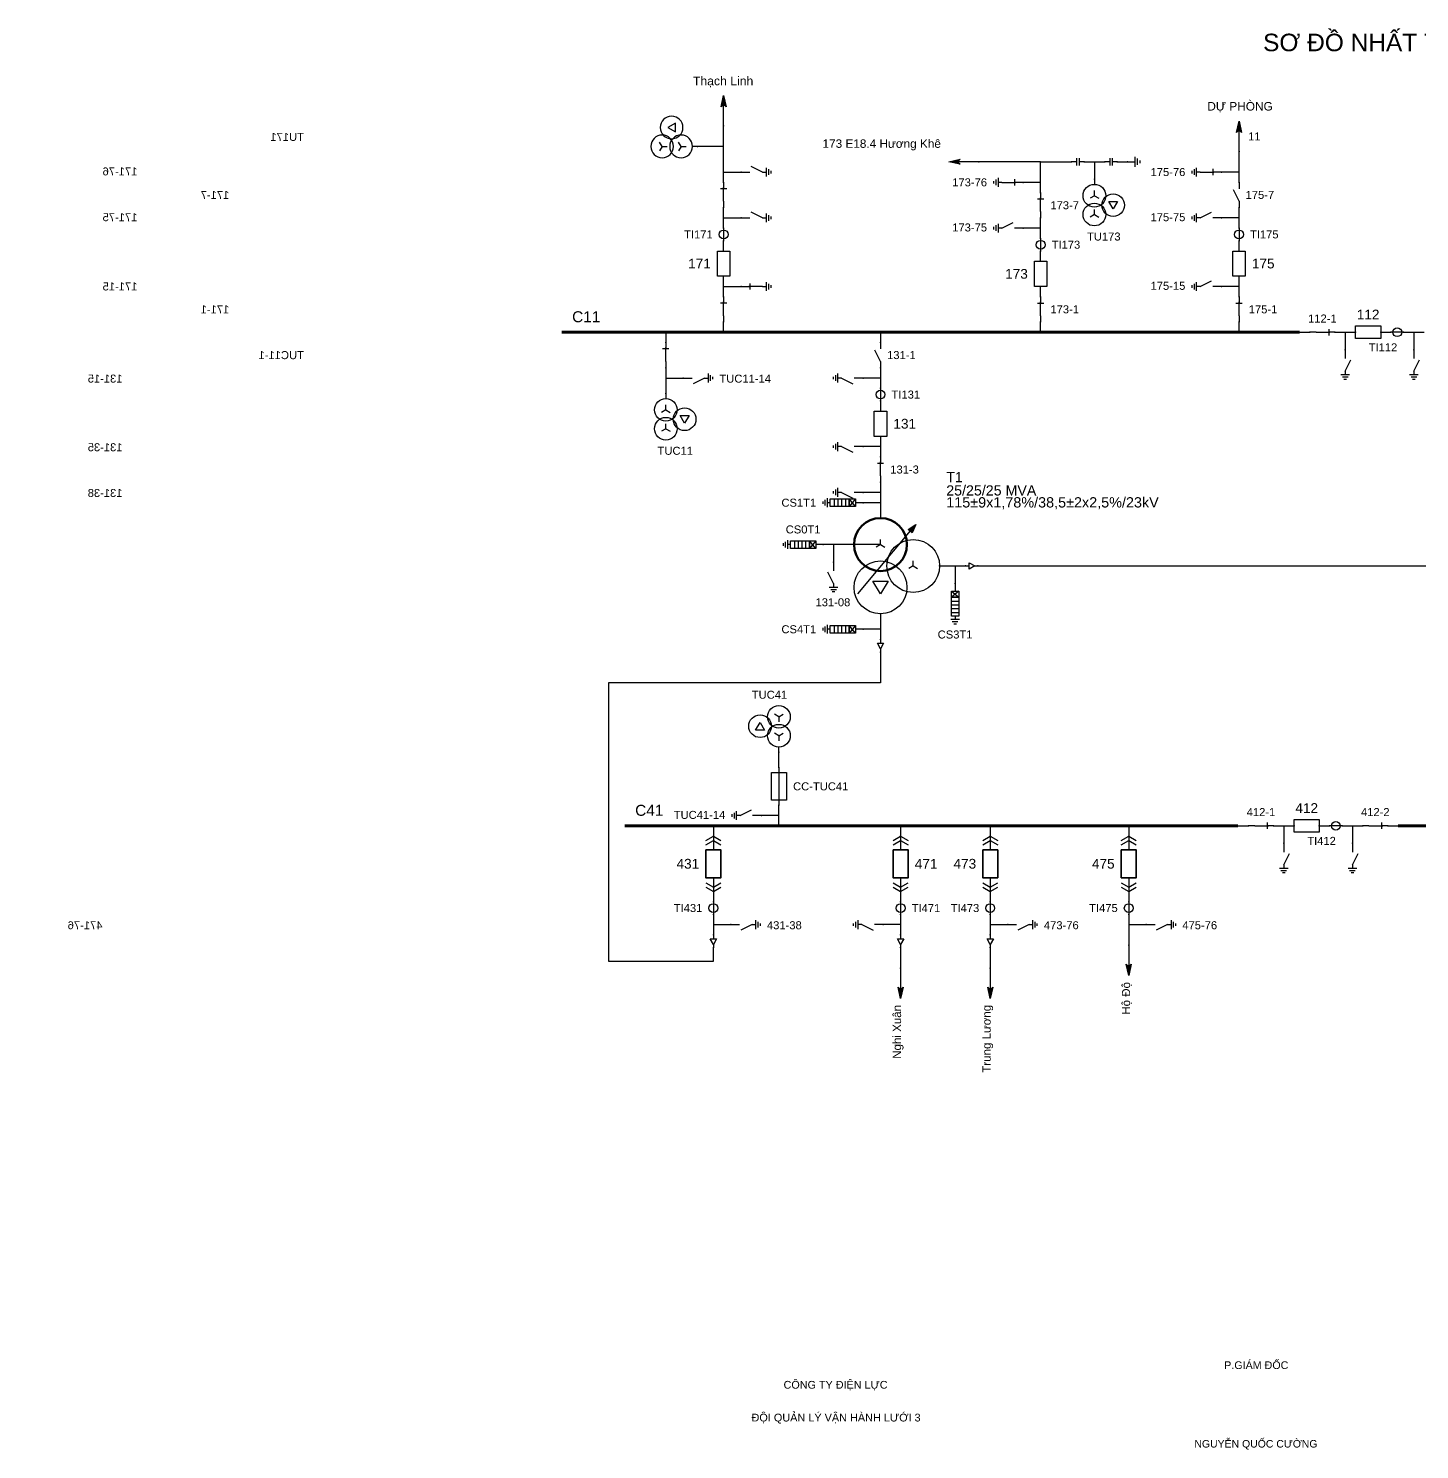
# Model space of a CAD drawing. Header units: millimetres. Extents: x -378 to 411, y 8 to 290.
# Drawn here: x -85.2 to 191.2, y 7.7 to 289.9 of the extents above; entities that cross this region are included whole.
import ezdxf

# ---------------------------------------------------------------- set-up
doc = ezdxf.new("R2010")
doc.units = ezdxf.units.MM
for name, color, linetype, lineweight in [('BUSBAR_110KV', 1, 'Continuous', 50), ('BUSBAR_22KV', 5, 'Continuous', 50), ('GROUND', 3, 'Continuous', 25), ('HV_110KV', 1, 'Continuous', 25), ('MV_22KV', 5, 'Continuous', 25), ('MV_35KV', 30, 'Continuous', 25)]:
    doc.layers.add(name, color=color, linetype=linetype, lineweight=lineweight)
doc.layers.add('SYM_PORTS', color=8, linetype='Continuous', plot=False)
doc.layers.add('TEXT', color=7, linetype='Continuous')
doc.styles.add('SLD_TEXT', font='arial.ttf')

# ---------------------------------------------------------------- blocks, each defined once
blk = doc.blocks.new('SYM_DISCONNECTOR_CLOSED')
at = {"lineweight": 25}
for points in [[(-0.625, 1.25), (0.625, 1.25)], [(0, 2.5), (0, 1.25)], [(0, -1.25), (0, 1.5)], [(0, -1.25), (0, -2.5)]]:
    blk.add_lwpolyline(points, dxfattribs=at)
at = {"layer": 'SYM_PORTS'}
for p in [(0, 2.5), (0, -2.5)]:
    blk.add_point(p, dxfattribs=at)
blk.add_attdef('DEVICE_CODE', (1.625, -0.5), '', height=2)
blk = doc.blocks.new('SYM_EARTHING_SWITCH_CLOSED')
at = {"lineweight": 25}
for points in [[(0, 3), (0, 1.25)], [(-0.625, 1.25), (0.625, 1.25)], [(0, -1.25), (0, 1.5)], [(-0.875, -2), (0.875, -2)], [(-0.5625, -2.4375), (0.5625, -2.4375)], [(0, -1.25), (0, -2)], [(-0.25, -2.875), (0.25, -2.875)]]:
    blk.add_lwpolyline(points, dxfattribs=at)
at = {"layer": 'SYM_PORTS'}
blk.add_point((0, 3), dxfattribs=at)
blk.add_attdef('DEVICE_CODE', (1.875, 0), '', height=2)
blk = doc.blocks.new('SYM_CIRCUIT_BREAKER')
at = {"lineweight": 25}
blk.add_lwpolyline([(-1.25, 2.5), (1.25, 2.5), (1.25, -2.5), (-1.25, -2.5)], close=True, dxfattribs=at)
at = {"layer": 'SYM_PORTS'}
for p in [(0, 2.5), (0, -2.5)]:
    blk.add_point(p, dxfattribs=at)
blk.add_attdef('DEVICE_CODE', (2.25, -0.5), '', height=2)
at = {"flags": 1}
blk.add_attdef('RATING', (2.25, -3.5), '', height=2, dxfattribs=at)
blk = doc.blocks.new('SYM_CURRENT_TRANSFORMER')
at = {"lineweight": 25}
blk.add_lwpolyline([(0, 1.25), (0, -1.25)], dxfattribs=at)
blk.add_circle((0, 0), 0.875, dxfattribs=at)
at = {"layer": 'SYM_PORTS'}
for p in [(0, 1.25), (0, -1.25)]:
    blk.add_point(p, dxfattribs=at)
blk.add_attdef('DEVICE_CODE', (1.875, -1.75), '', height=2)
at = {"flags": 1}
blk.add_attdef('RATIO', (1.875, -4.75), '', height=2, dxfattribs=at)
blk = doc.blocks.new('SYM_EARTHING_SWITCH_OPEN')
at = {"lineweight": 25}
for points in [[(0, 3), (0, 1.25)], [(0, -1.25), (-1.125, 1)], [(-0.875, -2), (0.875, -2)], [(-0.5625, -2.4375), (0.5625, -2.4375)], [(0, -1.25), (0, -2)], [(-0.25, -2.875), (0.25, -2.875)]]:
    blk.add_lwpolyline(points, dxfattribs=at)
at = {"layer": 'SYM_PORTS'}
blk.add_point((0, 3), dxfattribs=at)
blk.add_attdef('DEVICE_CODE', (1.875, 0), '', height=2)
blk = doc.blocks.new('SYM_VOLTAGE_TRANSFORMER')
at = {"lineweight": 25}
for points in [[(0, 4.625), (0, 3.625)], [(0, 1.375), (-0.8625, 0.875)], [(0, 1.375), (0, 2.375)], [(0, 1.375), (0.8625, 0.875)], [(0, -2.375), (-0.8625, -2.875)], [(0, -2.375), (0, -1.375)], [(0, -2.375), (0.8625, -2.875)]]:
    blk.add_lwpolyline(points, dxfattribs=at)
blk.add_lwpolyline([(2.875, 0.25), (4.625, 0.25), (3.75, -1.25)], close=True, dxfattribs=at)
for centre in [(0, 1.375), (3.75, -0.5), (0, -2.375)]:
    blk.add_circle(centre, 2.25, dxfattribs=at)
at = {"layer": 'SYM_PORTS'}
blk.add_point((0, 4.625), dxfattribs=at)
blk.add_attdef('DEVICE_CODE', (7, 1.625), '', height=2)
at = {"flags": 1}
blk.add_attdef('RATIO', (7, -1.375), '', height=2, dxfattribs=at)
blk = doc.blocks.new('SYM_LINE_FEEDER_ARROW')
blk.add_hatch(color=7).paths.add_polyline_path([(0, -3), (-0.5, -0.75), (0, -1.25), (0.5, -0.75)])
at = {"lineweight": 25}
blk.add_lwpolyline([(0, 3), (0, -1.25)], dxfattribs=at)
blk.add_lwpolyline([(0, -3), (-0.5, -0.75), (0, -1.25), (0.5, -0.75)], close=True, dxfattribs=at)
at = {"layer": 'SYM_PORTS'}
blk.add_point((0, 3), dxfattribs=at)
blk.add_attdef('LINE_NAME', (1.5, 0), '', height=2)
blk = doc.blocks.new('SYM_COUPLING_CAPACITOR')
at = {"lineweight": 25}
for points in [[(-0.75, 0.25), (0.75, 0.25)], [(0, 1.25), (0, 0.25)], [(-0.75, -0.25), (0.75, -0.25)], [(0, -0.25), (0, -1.25)]]:
    blk.add_lwpolyline(points, dxfattribs=at)
at = {"layer": 'SYM_PORTS'}
for p in [(0, 1.25), (0, -1.25)]:
    blk.add_point(p, dxfattribs=at)
blk.add_attdef('DEVICE_CODE', (1.75, -1.75), '', height=2)
blk = doc.blocks.new('SYM_GROUND_SYMBOL')
at = {"lineweight": 25}
for points in [[(0, 1.25), (0, -0.25)], [(-1, -0.25), (1, -0.25)], [(-0.625, -0.75), (0.625, -0.75)], [(-0.25, -1.25), (0.25, -1.25)]]:
    blk.add_lwpolyline(points, dxfattribs=at)
at = {"layer": 'SYM_PORTS'}
blk.add_point((0, 1.25), dxfattribs=at)
blk = doc.blocks.new('SYM_DISCONNECTOR_OPEN')
at = {"lineweight": 25}
for points in [[(0, -1.25), (-1.125, 1)], [(0, 2.5), (0, 1.25)], [(0, -1.25), (0, -2.5)]]:
    blk.add_lwpolyline(points, dxfattribs=at)
at = {"layer": 'SYM_PORTS'}
for p in [(0, 2.5), (0, -2.5)]:
    blk.add_point(p, dxfattribs=at)
blk.add_attdef('DEVICE_CODE', (1, -0.5), '', height=2)
blk = doc.blocks.new('SYM_SURGE_ARRESTER')
at = {"lineweight": 25}
for points in [[(0, 4), (0, 2.5)], [(-0.75, 2.5), (0.75, 1.25)], [(0.75, 2.5), (-0.75, 1.25)], [(-0.75, 0.5), (0.75, 0.5)], [(-0.75, -0.25), (0.75, -0.25)], [(-0.75, -1), (0.75, -1)], [(-0.75, -1.75), (0.75, -1.75)], [(0, -2.5), (0, -3.125)], [(-0.875, -3.125), (0.875, -3.125)], [(-0.5625, -3.5625), (0.5625, -3.5625)], [(-0.25, -4), (0.25, -4)]]:
    blk.add_lwpolyline(points, dxfattribs=at)
for points in [[(-0.75, 2.5), (0.75, 2.5), (0.75, 1.25), (-0.75, 1.25)], [(-0.75, 1.25), (0.75, 1.25), (0.75, -2.5), (-0.75, -2.5)]]:
    blk.add_lwpolyline(points, close=True, dxfattribs=at)
at = {"layer": 'SYM_PORTS'}
blk.add_point((0, 4), dxfattribs=at)
blk.add_attdef('DEVICE_CODE', (1.875, 1), '', height=2)
blk = doc.blocks.new('SYM_TRANSFORMER_3W')
blk.add_hatch(color=7).paths.add_polyline_path([(3.75, 8.25), (3.0125, 6.575), (2.2375, 7.225)])
at = {"lineweight": 25}
for points in [[(-7.75, -5.5), (3.0125, 7.35)], [(-3.25, 4.25), (-8.5, 4.25)], [(-3.25, 4.25), (-4.1125, 3.75)], [(-3.25, 4.25), (-3.25, 5.25)], [(-3.25, 4.25), (-2.3875, 3.75)], [(3.25, 0), (2.3875, -0.5)], [(3.25, 0), (3.25, 1)], [(3.25, 0), (4.1125, -0.5)]]:
    blk.add_lwpolyline(points, dxfattribs=at)
for points in [[(3.75, 8.25), (3.0125, 6.575), (2.2375, 7.225)], [(-4.75, -3), (-1.75, -3), (-3.25, -5.5)]]:
    blk.add_lwpolyline(points, close=True, dxfattribs=at)
at = {"lineweight": 50}
blk.add_circle((-3.25, 4.25), 5.25, dxfattribs=at)
at = {"lineweight": 25}
for centre in [(3.25, 0), (-3.25, -4.25)]:
    blk.add_circle(centre, 5.25, dxfattribs=at)
at = {"layer": 'SYM_PORTS'}
for p in [(-3.25, 9.5), (-8.5, 4.25), (8.5, 0), (-3.25, -9.5)]:
    blk.add_point(p, dxfattribs=at)
blk.add_attdef('DEVICE_CODE', (9.5, 6.5), '', height=2)
at = {"flags": 1}
for tag, p in [('POWER', (9.5, 3.5)), ('VOLTAGE_RATIO', (9.5, 0.5))]:
    blk.add_attdef(tag, p, '', height=2, dxfattribs=at)
blk = doc.blocks.new('SYM_CABLE_TERMINATION')
at = {"lineweight": 25}
blk.add_lwpolyline([(-0.625, 0.5), (0.625, 0.5), (0, -0.625)], close=True, dxfattribs=at)
for points in [[(0, 1.25), (0, 0.5)], [(0, -0.625), (0, -1.25)]]:
    blk.add_lwpolyline(points, dxfattribs=at)
at = {"layer": 'SYM_PORTS'}
for p in [(0, 1.25), (0, -1.25)]:
    blk.add_point(p, dxfattribs=at)
blk = doc.blocks.new('SYM_DRAWOUT_BREAKER')
at = {"lineweight": 25}
for points in [[(-1.5, 4.625), (0, 5.5), (1.5, 4.625)], [(-1.5, 3.75), (0, 4.625), (1.5, 3.75)], [(0, 5.5), (0, 2.75)], [(0, -2.75), (0, -5.5)], [(-1.5, -3.75), (0, -4.625), (1.5, -3.75)], [(-1.5, -4.625), (0, -5.5), (1.5, -4.625)]]:
    blk.add_lwpolyline(points, dxfattribs=at)
at = {"lineweight": 35}
blk.add_lwpolyline([(-1.5, 2.75), (1.5, 2.75), (1.5, -2.75), (-1.5, -2.75)], close=True, dxfattribs=at)
at = {"layer": 'SYM_PORTS'}
for p in [(0, 5.5), (0, -5.5)]:
    blk.add_point(p, dxfattribs=at)
blk.add_attdef('DEVICE_CODE', (2.5, 2.5), '', height=2)
at = {"flags": 1}
blk.add_attdef('RATING', (2.5, -0.5), '', height=2, dxfattribs=at)
blk = doc.blocks.new('SYM_FUSE_DISCONNECTOR')
at = {"lineweight": 25}
blk.add_lwpolyline([(0, 3.75), (0, -3.75)], dxfattribs=at)
blk.add_lwpolyline([(-1.5, 2.75), (1.5, 2.75), (1.5, -2.75), (-1.5, -2.75)], close=True, dxfattribs=at)
at = {"layer": 'SYM_PORTS'}
for p in [(0, 3.75), (0, -3.75)]:
    blk.add_point(p, dxfattribs=at)
blk.add_attdef('DEVICE_CODE', (2.5, 0.75), '', height=2)
at = {"flags": 1}
blk.add_attdef('RATING', (2.5, -2.25), '', height=2, dxfattribs=at)

msp = doc.modelspace()

# ---------------------------------------------------------------- linework, layer by layer
at = {"layer": 'BUSBAR_110KV', "const_width": 0.611}
msp.add_lwpolyline([(20.73, 229.6), (167.31, 229.6)], dxfattribs=at)
at = {"layer": 'BUSBAR_22KV', "const_width": 0.611}
for points in [[(33.25, 131.6), (155.11, 131.6)], [(186.9, 131.6), (310.84, 131.6)]]:
    msp.add_lwpolyline(points, dxfattribs=at)
at = {"layer": 'GROUND'}
msp.add_lwpolyline([(131.1, 263.44), (133.14, 263.44)], dxfattribs=at)
at = {"layer": 'HV_110KV'}
for points in [[(52.91, 266.5), (52.91, 270.59)], [(52.91, 266.5), (47.7, 266.5)], [(52.91, 261.39), (52.91, 266.5)], [(155.29, 261.39), (155.29, 265.48)], [(115.88, 263.44), (103.63, 263.44)], [(115.88, 259.35), (115.88, 263.44)], [(115.88, 263.44), (122.01, 263.44)], [(124.51, 263.44), (126.55, 263.44)], [(126.55, 263.44), (126.55, 259.97)], [(126.55, 263.44), (128.6, 263.44)], [(52.91, 259.35), (52.91, 261.39)], [(52.91, 261.39), (56.38, 261.39)], [(155.29, 261.39), (151.81, 261.39)], [(155.29, 259.35), (155.29, 261.39)], [(115.88, 259.35), (112.41, 259.35)], [(115.88, 257.31), (115.88, 259.35)], [(52.91, 252.31), (52.91, 254.35)], [(155.29, 252.31), (155.29, 254.35)], [(52.91, 250.27), (52.91, 252.31)], [(52.91, 252.31), (56.38, 252.31)], [(115.88, 250.27), (115.88, 252.31)], [(155.29, 252.31), (151.81, 252.31)], [(155.29, 250.27), (155.29, 252.31)], [(115.88, 250.27), (112.41, 250.27)], [(115.88, 248.22), (115.88, 250.27)], [(52.91, 245.72), (52.91, 247.77)], [(115.88, 243.68), (115.88, 245.72)], [(155.29, 245.72), (155.29, 247.77)], [(52.91, 238.68), (52.91, 240.72)], [(155.29, 238.68), (155.29, 240.72)], [(52.91, 236.64), (52.91, 238.68)], [(52.91, 238.68), (56.38, 238.68)], [(115.88, 236.64), (115.88, 238.68)], [(155.29, 238.68), (151.81, 238.68)], [(155.29, 236.64), (155.29, 238.68)], [(52.91, 229.6), (52.91, 231.64)], [(115.88, 229.6), (115.88, 231.64)], [(155.29, 229.6), (155.29, 231.64)], [(41.41, 229.6), (41.41, 227.55)], [(84.07, 229.6), (84.07, 227.55)], [(167.31, 229.6), (169.35, 229.6)], [(174.35, 229.6), (176.39, 229.6)], [(176.39, 229.6), (176.39, 226.12)], [(176.39, 229.6), (178.44, 229.6)], [(183.44, 229.6), (185.48, 229.6)], [(187.98, 229.6), (190.02, 229.6)], [(190.02, 229.6), (190.02, 226.12)], [(190.02, 229.6), (192.06, 229.6)], [(41.41, 222.55), (41.41, 220.51)], [(41.41, 220.51), (44.88, 220.51)], [(41.41, 220.51), (41.41, 217.45)], [(84.07, 220.51), (80.6, 220.51)], [(84.07, 222.55), (84.07, 220.51)], [(84.07, 220.51), (84.07, 218.47)], [(84.07, 215.97), (84.07, 213.92)], [(84.07, 208.92), (84.07, 206.88)], [(84.07, 206.88), (80.6, 206.88)], [(84.07, 206.88), (84.07, 204.84)], [(84.07, 197.8), (80.6, 197.8)], [(84.07, 199.84), (84.07, 197.8)], [(84.07, 197.8), (84.07, 195.75)], [(84.07, 195.75), (80.6, 195.75)], [(84.07, 195.75), (84.07, 192.69)], [(74.74, 187.44), (72.7, 187.44)], [(78.82, 187.44), (74.74, 187.44)], [(74.74, 187.44), (74.74, 183.97)]]:
    msp.add_lwpolyline(points, dxfattribs=at)
at = {"layer": 'MV_22KV'}
for points in [[(84.07, 173.69), (84.07, 170.63)], [(84.07, 170.63), (80.6, 170.63)], [(84.07, 170.63), (84.07, 168.58)], [(84.07, 166.08), (84.07, 163.38), (84.07, 159.98), (30, 159.98), (30, 104.72), (50.86, 104.72), (50.86, 107.42)], [(63.89, 143.18), (63.89, 146.25)], [(63.89, 133.64), (63.89, 135.68)], [(63.89, 133.64), (60.42, 133.64)], [(63.89, 131.6), (63.89, 133.64)], [(50.86, 131.6), (50.86, 129.55)], [(88.07, 131.6), (88.07, 129.55)], [(105.87, 131.6), (105.87, 129.55)], [(133.38, 131.6), (133.38, 129.55)], [(155.11, 131.6), (157.15, 131.6)], [(162.15, 131.6), (164.19, 131.6)], [(164.19, 131.6), (164.19, 128.12)], [(164.19, 131.6), (166.23, 131.6)], [(171.23, 131.6), (173.28, 131.6)], [(175.78, 131.6), (177.82, 131.6)], [(177.82, 131.6), (177.82, 128.12)], [(177.82, 131.6), (179.86, 131.6)], [(184.86, 131.6), (186.9, 131.6)], [(50.86, 118.55), (50.86, 116.51)], [(88.07, 118.55), (88.07, 116.51)], [(105.87, 118.55), (105.87, 116.51)], [(133.38, 118.55), (133.38, 116.51)], [(50.86, 114.01), (50.86, 111.97)], [(88.07, 114.01), (88.07, 111.97)], [(105.87, 114.01), (105.87, 111.97)], [(133.38, 114.01), (133.38, 111.97)], [(50.86, 111.97), (54.33, 111.97)], [(50.86, 111.97), (50.86, 109.92)], [(88.07, 111.97), (84.6, 111.97)], [(88.07, 111.97), (88.07, 109.92)], [(105.87, 111.97), (109.34, 111.97)], [(105.87, 111.97), (105.87, 109.92)], [(133.38, 111.97), (136.85, 111.97)], [(133.38, 111.97), (133.38, 107.88)], [(88.07, 107.42), (88.07, 103.34)], [(105.87, 107.42), (105.87, 103.34)]]:
    msp.add_lwpolyline(points, dxfattribs=at)
at = {"layer": 'MV_35KV'}
for points in [[(103.43, 183.19), (106.13, 183.19), (201, 183.19), (201, 164.48), (319.92, 164.48), (319.92, 210.26), (322.62, 210.26)], [(95.82, 183.19), (98.89, 183.19)], [(98.89, 183.19), (98.89, 179.72)], [(98.89, 183.19), (100.93, 183.19)]]:
    msp.add_lwpolyline(points, dxfattribs=at)

# ---------------------------------------------------------------- block references
at = {"layer": 'GROUND'}
for name, p, rotation in [('SYM_COUPLING_CAPACITOR', (129.85, 263.44), 270), ('SYM_GROUND_SYMBOL', (134.39, 263.44), 90)]:
    msp.add_blockref(name, p, dxfattribs=dict(at, rotation=rotation))
at = {"layer": 'HV_110KV'}
for name, p, rotation in [('SYM_LINE_FEEDER_ARROW', (52.91, 273.59), 180), ('SYM_LINE_FEEDER_ARROW', (155.29, 268.48), 180), ('SYM_LINE_FEEDER_ARROW', (100.63, 263.44), 270), ('SYM_COUPLING_CAPACITOR', (123.26, 263.44), 270)]:
    msp.add_blockref(name, p, dxfattribs=dict(at, rotation=rotation))
ref = msp.add_blockref('SYM_VOLTAGE_TRANSFORMER', (43.07, 266.5), dxfattribs=dict(at, xscale=-1, rotation=270))
ref.add_attrib('DEVICE_CODE', 'TU171', (30.48, 267.59), dxfattribs={"layer": 'TEXT', "extrusion": (0, 0, -1), "height": 1.589, "style": 'SLD_TEXT'})
ref = msp.add_blockref('SYM_EARTHING_SWITCH_OPEN', (59.38, 261.39), dxfattribs=dict(at, xscale=-1, rotation=90))
ref.add_attrib('DEVICE_CODE', '171-76', (63.56, 260.74), dxfattribs={"layer": 'TEXT', "extrusion": (0, 0, -1), "height": 1.589, "style": 'SLD_TEXT'})
ref = msp.add_blockref('SYM_EARTHING_SWITCH_CLOSED', (109.41, 259.35), dxfattribs=dict(at, rotation=270))
ref.add_attrib('DEVICE_CODE', '173-76', (98.32, 258.57), dxfattribs={"layer": 'TEXT', "height": 1.589, "style": 'SLD_TEXT'})
ref = msp.add_blockref('SYM_VOLTAGE_TRANSFORMER', (126.55, 255.34), dxfattribs=at)
ref.add_attrib('DEVICE_CODE', 'TU173', (125.1, 247.81), dxfattribs={"layer": 'TEXT', "height": 1.589, "style": 'SLD_TEXT'})
ref = msp.add_blockref('SYM_EARTHING_SWITCH_CLOSED', (148.81, 261.39), dxfattribs=dict(at, rotation=270))
ref.add_attrib('DEVICE_CODE', '175-76', (137.72, 260.61), dxfattribs={"layer": 'TEXT', "height": 1.589, "style": 'SLD_TEXT'})
ref = msp.add_blockref('SYM_DISCONNECTOR_CLOSED', (52.91, 256.85), dxfattribs=dict(at, xscale=-1))
ref.add_attrib('DEVICE_CODE', '171-7', (45.3, 256.05), dxfattribs={"layer": 'TEXT', "extrusion": (0, 0, -1), "height": 1.589, "style": 'SLD_TEXT'})
ref = msp.add_blockref('SYM_DISCONNECTOR_CLOSED', (115.88, 254.81), dxfattribs=at)
ref.add_attrib('DEVICE_CODE', '173-7', (117.82, 254.02), dxfattribs={"layer": 'TEXT', "height": 1.589, "style": 'SLD_TEXT'})
ref = msp.add_blockref('SYM_DISCONNECTOR_OPEN', (155.29, 256.85), dxfattribs=at)
ref.add_attrib('DEVICE_CODE', '175-7', (156.6, 256.07), dxfattribs={"layer": 'TEXT', "height": 1.589, "style": 'SLD_TEXT'})
ref = msp.add_blockref('SYM_EARTHING_SWITCH_OPEN', (59.38, 252.31), dxfattribs=dict(at, xscale=-1, rotation=90))
ref.add_attrib('DEVICE_CODE', '171-75', (63.56, 251.65), dxfattribs={"layer": 'TEXT', "extrusion": (0, 0, -1), "height": 1.589, "style": 'SLD_TEXT'})
ref = msp.add_blockref('SYM_EARTHING_SWITCH_OPEN', (109.41, 250.27), dxfattribs=dict(at, rotation=270))
ref.add_attrib('DEVICE_CODE', '173-75', (98.32, 249.61), dxfattribs={"layer": 'TEXT', "height": 1.589, "style": 'SLD_TEXT'})
ref = msp.add_blockref('SYM_EARTHING_SWITCH_OPEN', (148.81, 252.31), dxfattribs=dict(at, rotation=270))
ref.add_attrib('DEVICE_CODE', '175-75', (137.72, 251.65), dxfattribs={"layer": 'TEXT', "height": 1.589, "style": 'SLD_TEXT'})
ref = msp.add_blockref('SYM_CURRENT_TRANSFORMER', (52.91, 249.02), dxfattribs=at)
ref.add_attrib('DEVICE_CODE', 'TI171', (45.05, 248.22), dxfattribs={"layer": 'TEXT', "height": 1.589, "style": 'SLD_TEXT'})
ref = msp.add_blockref('SYM_CURRENT_TRANSFORMER', (155.29, 249.02), dxfattribs=at)
ref.add_attrib('DEVICE_CODE', 'TI175', (157.47, 248.23), dxfattribs={"layer": 'TEXT', "height": 1.589, "style": 'SLD_TEXT'})
ref = msp.add_blockref('SYM_CIRCUIT_BREAKER', (52.91, 243.22), dxfattribs=at)
ref.add_attrib('DEVICE_CODE', '171', (45.85, 242.26), dxfattribs={"layer": 'TEXT', "height": 1.931, "style": 'SLD_TEXT'})
ref = msp.add_blockref('SYM_CURRENT_TRANSFORMER', (115.88, 246.97), dxfattribs=at)
ref.add_attrib('DEVICE_CODE', 'TI173', (118.07, 246.19), dxfattribs={"layer": 'TEXT', "height": 1.589, "style": 'SLD_TEXT'})
ref = msp.add_blockref('SYM_CIRCUIT_BREAKER', (155.29, 243.22), dxfattribs=at)
ref.add_attrib('DEVICE_CODE', '175', (157.85, 242.27), dxfattribs={"layer": 'TEXT', "height": 1.932, "style": 'SLD_TEXT'})
ref = msp.add_blockref('SYM_CIRCUIT_BREAKER', (115.88, 241.18), dxfattribs=at)
ref.add_attrib('DEVICE_CODE', '173', (108.83, 240.23), dxfattribs={"layer": 'TEXT', "height": 1.932, "style": 'SLD_TEXT'})
ref = msp.add_blockref('SYM_EARTHING_SWITCH_CLOSED', (59.38, 238.68), dxfattribs=dict(at, xscale=-1, rotation=90))
ref.add_attrib('DEVICE_CODE', '171-15', (63.56, 237.9), dxfattribs={"layer": 'TEXT', "extrusion": (0, 0, -1), "height": 1.589, "style": 'SLD_TEXT'})
ref = msp.add_blockref('SYM_EARTHING_SWITCH_OPEN', (148.81, 238.68), dxfattribs=dict(at, rotation=270))
ref.add_attrib('DEVICE_CODE', '175-15', (137.72, 238.02), dxfattribs={"layer": 'TEXT', "height": 1.589, "style": 'SLD_TEXT'})
ref = msp.add_blockref('SYM_DISCONNECTOR_CLOSED', (52.91, 234.14), dxfattribs=dict(at, xscale=-1))
ref.add_attrib('DEVICE_CODE', '171-1', (45.3, 233.34), dxfattribs={"layer": 'TEXT', "extrusion": (0, 0, -1), "height": 1.589, "style": 'SLD_TEXT'})
ref = msp.add_blockref('SYM_DISCONNECTOR_CLOSED', (115.88, 234.14), dxfattribs=at)
ref.add_attrib('DEVICE_CODE', '173-1', (117.82, 233.35), dxfattribs={"layer": 'TEXT', "height": 1.589, "style": 'SLD_TEXT'})
ref = msp.add_blockref('SYM_DISCONNECTOR_CLOSED', (155.29, 234.14), dxfattribs=at)
ref.add_attrib('DEVICE_CODE', '175-1', (157.22, 233.35), dxfattribs={"layer": 'TEXT', "height": 1.589, "style": 'SLD_TEXT'})
ref = msp.add_blockref('SYM_DISCONNECTOR_CLOSED', (171.85, 229.6), dxfattribs=dict(at, rotation=270))
ref.add_attrib('DEVICE_CODE', '112-1', (169.01, 231.53), dxfattribs={"layer": 'TEXT', "height": 1.589, "style": 'SLD_TEXT'})
ref = msp.add_blockref('SYM_CIRCUIT_BREAKER', (180.94, 229.6), dxfattribs=dict(at, rotation=270))
ref.add_attrib('DEVICE_CODE', '112', (178.69, 232.16), dxfattribs={"layer": 'TEXT', "height": 1.931, "style": 'SLD_TEXT'})
ref = msp.add_blockref('SYM_CURRENT_TRANSFORMER', (186.73, 229.6), dxfattribs=dict(at, rotation=270))
ref.add_attrib('DEVICE_CODE', 'TI112', (181.05, 225.81), dxfattribs={"layer": 'TEXT', "height": 1.589, "style": 'SLD_TEXT'})
ref = msp.add_blockref('SYM_EARTHING_SWITCH_OPEN', (190.02, 223.12), dxfattribs=dict(at, xscale=-1))
ref.add_attrib('DEVICE_CODE', '112-25', (186.69, 217.34), dxfattribs={"layer": 'TEXT', "extrusion": (0, 0, -1), "height": 1.589, "style": 'SLD_TEXT'})
ref = msp.add_blockref('SYM_EARTHING_SWITCH_OPEN', (176.39, 223.12), dxfattribs=dict(at, xscale=-1))
ref.add_attrib('DEVICE_CODE', '112-15', (173.06, 217.34), dxfattribs={"layer": 'TEXT', "extrusion": (0, 0, -1), "height": 1.589, "style": 'SLD_TEXT'})
ref = msp.add_blockref('SYM_DISCONNECTOR_CLOSED', (41.41, 225.05), dxfattribs=dict(at, xscale=-1))
ref.add_attrib('DEVICE_CODE', 'TUC11-1', (30.48, 224.26), dxfattribs={"layer": 'TEXT', "extrusion": (0, 0, -1), "height": 1.589, "style": 'SLD_TEXT'})
ref = msp.add_blockref('SYM_DISCONNECTOR_OPEN', (84.07, 225.05), dxfattribs=at)
ref.add_attrib('DEVICE_CODE', '131-1', (85.38, 224.27), dxfattribs={"layer": 'TEXT', "height": 1.589, "style": 'SLD_TEXT'})
ref = msp.add_blockref('SYM_EARTHING_SWITCH_OPEN', (216.48, 220.51), dxfattribs=dict(at, xscale=-1, rotation=270))
ref.add_attrib('DEVICE_CODE', '132-25', (205.39, 219.6), dxfattribs={"layer": 'TEXT', "extrusion": (0, 0, -1), "height": 1.589, "style": 'SLD_TEXT'})
ref = msp.add_blockref('SYM_EARTHING_SWITCH_OPEN', (77.6, 220.51), dxfattribs=dict(at, xscale=-1, rotation=270))
ref.add_attrib('DEVICE_CODE', '131-15', (66.51, 219.6), dxfattribs={"layer": 'TEXT', "extrusion": (0, 0, -1), "height": 1.589, "style": 'SLD_TEXT'})
ref = msp.add_blockref('SYM_EARTHING_SWITCH_OPEN', (47.88, 220.51), dxfattribs=dict(at, rotation=90))
ref.add_attrib('DEVICE_CODE', 'TUC11-14', (52.07, 219.59), dxfattribs={"layer": 'TEXT', "height": 1.589, "style": 'SLD_TEXT'})
ref = msp.add_blockref('SYM_VOLTAGE_TRANSFORMER', (41.41, 212.82), dxfattribs=at)
ref.add_attrib('DEVICE_CODE', 'TUC11', (39.78, 205.27), dxfattribs={"layer": 'TEXT', "height": 1.589, "style": 'SLD_TEXT'})
ref = msp.add_blockref('SYM_CURRENT_TRANSFORMER', (84.07, 217.22), dxfattribs=at)
ref.add_attrib('DEVICE_CODE', 'TI131', (86.26, 216.43), dxfattribs={"layer": 'TEXT', "height": 1.589, "style": 'SLD_TEXT'})
ref = msp.add_blockref('SYM_CIRCUIT_BREAKER', (84.07, 211.42), dxfattribs=at)
ref.add_attrib('DEVICE_CODE', '131', (86.63, 210.47), dxfattribs={"layer": 'TEXT', "height": 1.932, "style": 'SLD_TEXT'})
ref = msp.add_blockref('SYM_EARTHING_SWITCH_OPEN', (216.48, 206.88), dxfattribs=dict(at, xscale=-1, rotation=270))
ref.add_attrib('DEVICE_CODE', '132-35', (205.39, 205.97), dxfattribs={"layer": 'TEXT', "extrusion": (0, 0, -1), "height": 1.589, "style": 'SLD_TEXT'})
ref = msp.add_blockref('SYM_EARTHING_SWITCH_OPEN', (77.6, 206.88), dxfattribs=dict(at, xscale=-1, rotation=270))
ref.add_attrib('DEVICE_CODE', '131-35', (66.51, 205.97), dxfattribs={"layer": 'TEXT', "extrusion": (0, 0, -1), "height": 1.589, "style": 'SLD_TEXT'})
ref = msp.add_blockref('SYM_DISCONNECTOR_CLOSED', (84.07, 202.34), dxfattribs=at)
ref.add_attrib('DEVICE_CODE', '131-3', (86.01, 201.55), dxfattribs={"layer": 'TEXT', "height": 1.589, "style": 'SLD_TEXT'})
ref = msp.add_blockref('SYM_TRANSFORMER_3W', (87.32, 183.19), dxfattribs=at)
ref.add_attrib('DEVICE_CODE', 'T1', (97.13, 199.83), dxfattribs={"layer": 'TEXT', "height": 2.013, "style": 'SLD_TEXT'})
ref = msp.add_blockref('SYM_EARTHING_SWITCH_OPEN', (216.48, 197.8), dxfattribs=dict(at, xscale=-1, rotation=270))
ref.add_attrib('DEVICE_CODE', '132-38', (205.39, 196.89), dxfattribs={"layer": 'TEXT', "extrusion": (0, 0, -1), "height": 1.589, "style": 'SLD_TEXT'})
ref = msp.add_blockref('SYM_EARTHING_SWITCH_OPEN', (77.6, 197.8), dxfattribs=dict(at, xscale=-1, rotation=270))
ref.add_attrib('DEVICE_CODE', '131-38', (66.51, 196.89), dxfattribs={"layer": 'TEXT', "extrusion": (0, 0, -1), "height": 1.589, "style": 'SLD_TEXT'})
ref = msp.add_blockref('SYM_SURGE_ARRESTER', (76.6, 195.75), dxfattribs=dict(at, rotation=270))
ref.add_attrib('DEVICE_CODE', 'CS1T1', (64.39, 194.96), dxfattribs={"layer": 'TEXT', "height": 1.589, "style": 'SLD_TEXT'})
ref = msp.add_blockref('SYM_SURGE_ARRESTER', (68.7, 187.44), dxfattribs=dict(at, rotation=270))
ref.add_attrib('DEVICE_CODE', 'CS0T1', (65.24, 189.65), dxfattribs={"layer": 'TEXT', "height": 1.589, "style": 'SLD_TEXT'})
ref = msp.add_blockref('SYM_EARTHING_SWITCH_OPEN', (74.74, 180.97), dxfattribs=at)
ref.add_attrib('DEVICE_CODE', '131-08', (71.16, 175.19), dxfattribs={"layer": 'TEXT', "height": 1.589, "style": 'SLD_TEXT'})
at = {"layer": 'MV_22KV'}
ref = msp.add_blockref('SYM_SURGE_ARRESTER', (76.6, 170.63), dxfattribs=dict(at, rotation=270))
ref.add_attrib('DEVICE_CODE', 'CS4T1', (64.39, 169.83), dxfattribs={"layer": 'TEXT', "height": 1.589, "style": 'SLD_TEXT'})
for name, p in [('SYM_CABLE_TERMINATION', (84.07, 167.33)), ('SYM_CABLE_TERMINATION', (50.86, 108.67)), ('SYM_CABLE_TERMINATION', (88.07, 108.67)), ('SYM_CABLE_TERMINATION', (105.87, 108.67)), ('SYM_LINE_FEEDER_ARROW', (133.38, 104.88)), ('SYM_LINE_FEEDER_ARROW', (88.07, 100.34)), ('SYM_LINE_FEEDER_ARROW', (105.87, 100.34))]:
    msp.add_blockref(name, p, dxfattribs=at)
ref = msp.add_blockref('SYM_VOLTAGE_TRANSFORMER', (204.85, 150.87), dxfattribs=dict(at, xscale=-1, rotation=180))
ref.add_attrib('DEVICE_CODE', 'TUC42', (203.21, 156.83), dxfattribs={"layer": 'TEXT', "extrusion": (0, 0, -1), "height": 1.589, "style": 'SLD_TEXT'})
ref = msp.add_blockref('SYM_VOLTAGE_TRANSFORMER', (63.89, 150.87), dxfattribs=dict(at, rotation=180))
ref.add_attrib('DEVICE_CODE', 'TUC41', (58.5, 156.83), dxfattribs={"layer": 'TEXT', "height": 1.589, "style": 'SLD_TEXT'})
ref = msp.add_blockref('SYM_FUSE_DISCONNECTOR', (63.89, 139.43), dxfattribs=at)
ref.add_attrib('DEVICE_CODE', 'CC-TUC41', (66.7, 138.64), dxfattribs={"layer": 'TEXT', "height": 1.589, "style": 'SLD_TEXT'})
ref = msp.add_blockref('SYM_CIRCUIT_BREAKER', (168.73, 131.6), dxfattribs=dict(at, rotation=270))
ref.add_attrib('DEVICE_CODE', '412', (166.49, 134.16), dxfattribs={"layer": 'TEXT', "height": 1.931, "style": 'SLD_TEXT'})
ref = msp.add_blockref('SYM_EARTHING_SWITCH_CLOSED', (211.32, 133.64), dxfattribs=dict(at, xscale=-1, rotation=90))
ref.add_attrib('DEVICE_CODE', 'TUC42-24', (215.51, 132.84), dxfattribs={"layer": 'TEXT', "extrusion": (0, 0, -1), "height": 1.589, "style": 'SLD_TEXT'})
ref = msp.add_blockref('SYM_EARTHING_SWITCH_OPEN', (57.42, 133.64), dxfattribs=dict(at, rotation=270))
ref.add_attrib('DEVICE_CODE', 'TUC41-14', (43, 132.97), dxfattribs={"layer": 'TEXT', "height": 1.589, "style": 'SLD_TEXT'})
ref = msp.add_blockref('SYM_DISCONNECTOR_CLOSED', (159.65, 131.6), dxfattribs=dict(at, rotation=270))
ref.add_attrib('DEVICE_CODE', '412-1', (156.81, 133.53), dxfattribs={"layer": 'TEXT', "height": 1.589, "style": 'SLD_TEXT'})
ref = msp.add_blockref('SYM_DISCONNECTOR_CLOSED', (182.36, 131.6), dxfattribs=dict(at, rotation=270))
ref.add_attrib('DEVICE_CODE', '412-2', (179.52, 133.53), dxfattribs={"layer": 'TEXT', "height": 1.589, "style": 'SLD_TEXT'})
ref = msp.add_blockref('SYM_CURRENT_TRANSFORMER', (174.53, 131.6), dxfattribs=dict(at, rotation=270))
ref.add_attrib('DEVICE_CODE', 'TI412', (168.85, 127.81), dxfattribs={"layer": 'TEXT', "height": 1.589, "style": 'SLD_TEXT'})
ref = msp.add_blockref('SYM_EARTHING_SWITCH_OPEN', (177.82, 125.12), dxfattribs=dict(at, xscale=-1))
ref.add_attrib('DEVICE_CODE', '412-25', (174.49, 119.34), dxfattribs={"layer": 'TEXT', "extrusion": (0, 0, -1), "height": 1.589, "style": 'SLD_TEXT'})
ref = msp.add_blockref('SYM_EARTHING_SWITCH_OPEN', (164.19, 125.12), dxfattribs=dict(at, xscale=-1))
ref.add_attrib('DEVICE_CODE', '412-15', (160.86, 119.34), dxfattribs={"layer": 'TEXT', "extrusion": (0, 0, -1), "height": 1.589, "style": 'SLD_TEXT'})
ref = msp.add_blockref('SYM_DRAWOUT_BREAKER', (50.86, 124.05), dxfattribs=at)
ref.add_attrib('DEVICE_CODE', '431', (43.55, 123.1), dxfattribs={"layer": 'TEXT', "height": 1.932, "style": 'SLD_TEXT'})
ref = msp.add_blockref('SYM_DRAWOUT_BREAKER', (88.07, 124.05), dxfattribs=at)
ref.add_attrib('DEVICE_CODE', '471', (90.88, 123.08), dxfattribs={"layer": 'TEXT', "height": 1.931, "style": 'SLD_TEXT'})
ref = msp.add_blockref('SYM_DRAWOUT_BREAKER', (105.87, 124.05), dxfattribs=at)
ref.add_attrib('DEVICE_CODE', '473', (98.57, 123.1), dxfattribs={"layer": 'TEXT', "height": 1.932, "style": 'SLD_TEXT'})
ref = msp.add_blockref('SYM_DRAWOUT_BREAKER', (133.38, 124.05), dxfattribs=at)
ref.add_attrib('DEVICE_CODE', '475', (126.07, 123.1), dxfattribs={"layer": 'TEXT', "height": 1.935, "style": 'SLD_TEXT'})
ref = msp.add_blockref('SYM_CURRENT_TRANSFORMER', (50.86, 115.26), dxfattribs=at)
ref.add_attrib('DEVICE_CODE', 'TI431', (43, 114.48), dxfattribs={"layer": 'TEXT', "height": 1.589, "style": 'SLD_TEXT'})
ref = msp.add_blockref('SYM_CURRENT_TRANSFORMER', (88.07, 115.26), dxfattribs=at)
ref.add_attrib('DEVICE_CODE', 'TI471', (90.26, 114.46), dxfattribs={"layer": 'TEXT', "height": 1.589, "style": 'SLD_TEXT'})
ref = msp.add_blockref('SYM_CURRENT_TRANSFORMER', (105.87, 115.26), dxfattribs=at)
ref.add_attrib('DEVICE_CODE', 'TI473', (98.01, 114.48), dxfattribs={"layer": 'TEXT', "height": 1.589, "style": 'SLD_TEXT'})
ref = msp.add_blockref('SYM_CURRENT_TRANSFORMER', (133.38, 115.26), dxfattribs=at)
ref.add_attrib('DEVICE_CODE', 'TI475', (125.52, 114.48), dxfattribs={"layer": 'TEXT', "height": 1.589, "style": 'SLD_TEXT'})
ref = msp.add_blockref('SYM_EARTHING_SWITCH_OPEN', (202.16, 111.97), dxfattribs=dict(at, xscale=-1, rotation=270))
ref.add_attrib('DEVICE_CODE', '432-38', (191.07, 111.06), dxfattribs={"layer": 'TEXT', "extrusion": (0, 0, -1), "height": 1.589, "style": 'SLD_TEXT'})
ref = msp.add_blockref('SYM_EARTHING_SWITCH_OPEN', (81.6, 111.97), dxfattribs=dict(at, xscale=-1, rotation=270))
ref.add_attrib('DEVICE_CODE', '471-76', (70.5, 111.06), dxfattribs={"layer": 'TEXT', "extrusion": (0, 0, -1), "height": 1.589, "style": 'SLD_TEXT'})
ref = msp.add_blockref('SYM_EARTHING_SWITCH_OPEN', (57.33, 111.97), dxfattribs=dict(at, rotation=90))
ref.add_attrib('DEVICE_CODE', '431-38', (61.51, 111.06), dxfattribs={"layer": 'TEXT', "height": 1.589, "style": 'SLD_TEXT'})
ref = msp.add_blockref('SYM_EARTHING_SWITCH_OPEN', (112.34, 111.97), dxfattribs=dict(at, rotation=90))
ref.add_attrib('DEVICE_CODE', '473-76', (116.53, 111.06), dxfattribs={"layer": 'TEXT', "height": 1.589, "style": 'SLD_TEXT'})
ref = msp.add_blockref('SYM_EARTHING_SWITCH_OPEN', (139.85, 111.97), dxfattribs=dict(at, rotation=90))
ref.add_attrib('DEVICE_CODE', '475-76', (144.03, 111.06), dxfattribs={"layer": 'TEXT', "height": 1.589, "style": 'SLD_TEXT'})
at = {"layer": 'MV_35KV', "rotation": 90}
msp.add_blockref('SYM_CABLE_TERMINATION', (102.18, 183.19), dxfattribs=at)
at = {"layer": 'MV_35KV'}
ref = msp.add_blockref('SYM_SURGE_ARRESTER', (98.89, 175.72), dxfattribs=at)
ref.add_attrib('DEVICE_CODE', 'CS3T1', (95.43, 168.79), dxfattribs={"layer": 'TEXT', "height": 1.589, "style": 'SLD_TEXT'})

# ---------------------------------------------------------------- texts
at = {"layer": 'TEXT', "attachment_point": 7, "style": 'SLD_TEXT'}
for s, insert, char_height in [('SƠ ĐỒ NHẤT THỨ TRẠM 110KV TRUNG LƯƠNG', (160.07, 284.63), 3.4785), ('Thạch Linh', (46.8, 278.25), 1.737), ('DỰ PHÒNG', (148.99, 273.25), 1.687), ('11', (157.1, 267.68), 1.589), ('173 E18.4 Hương Khê', (72.55, 265.71), 1.6745), ('C11', (22.81, 231.55), 2.183), ('25/25/25 MVA', (97.13, 197.15), 2.0218), ('115±9x1,78%/38,5±2x2,5%/23kV', (97.13, 194.42), 2.0455), ('C41', (35.33, 133.55), 2.183), ('P.GIÁM ĐỐC', (152.35, 23.72), 1.52), ('CÔNG TY ĐIỆN LỰC', (64.81, 19.5), 1.5359), ('ĐỘI QUẢN LÝ VẬN HÀNH LƯỚI 3', (58.44, 12.9), 1.5467), ('NGUYỄN QUỐC CƯỜNG', (146.42, 7.74), 1.4877)]:
    msp.add_mtext(s, dxfattribs=dict(at, insert=insert, char_height=char_height))
at = {"layer": 'TEXT', "attachment_point": 7, "rotation": 90, "style": 'SLD_TEXT'}
for s, insert, char_height in [('Hộ Độ', (134.02, 94.09), 1.639), ('Nghi Xuân', (88.65, 85.34), 1.639), ('Trung Lương', (106.45, 82.57), 1.6387)]:
    msp.add_mtext(s, dxfattribs=dict(at, insert=insert, char_height=char_height))

doc.saveas('drawing.dxf')
